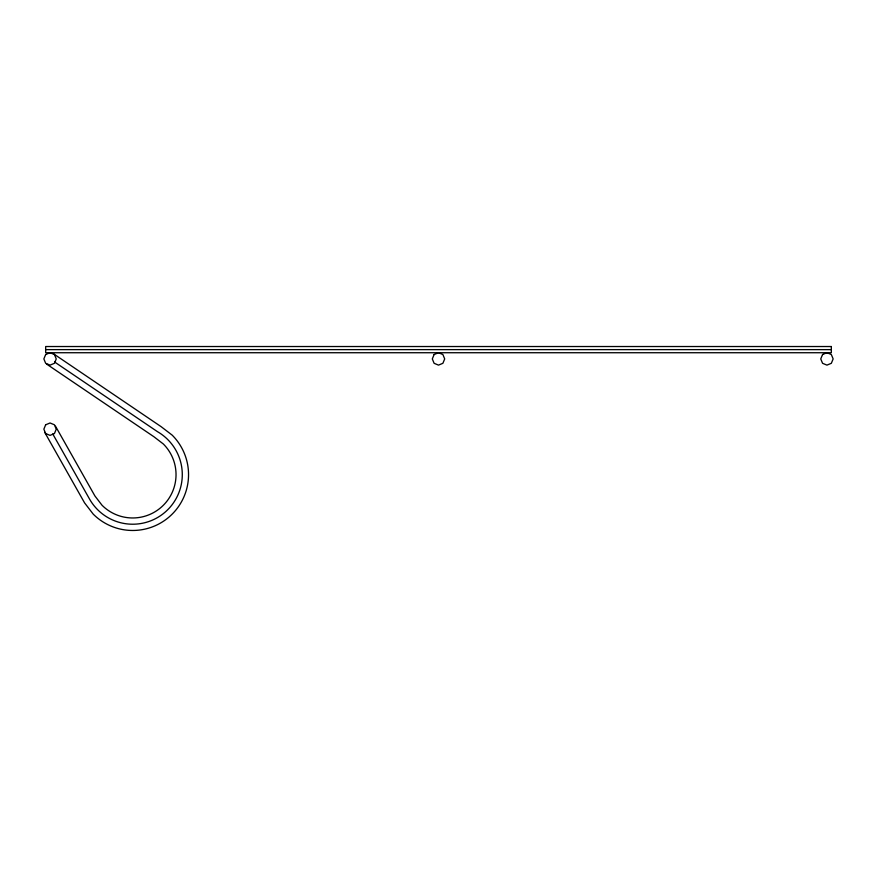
<?xml version="1.0" encoding="UTF-8"?>
<svg xmlns="http://www.w3.org/2000/svg" width="877" height="877" viewBox="0 0 877 877"><rect width="100%" height="100%" fill="white"/><g stroke="black" fill="none" stroke-linecap="round" stroke-linejoin="round"><path stroke-width="1.32" d="M45.67 349.627L831.33 349.627M53.53 353.793L161.116 426.66L172.188 435.145A55.843 55.843 0 0 1 172.188 514.119A55.843 55.843 0 0 1 93.214 514.119L84.565 502.861L44.65 432.229M54.571 361.982L157.487 431.681A49.594 49.594 0 0 1 167.759 509.701A49.594 49.594 0 0 1 89.75 499.43L52.741 433.94M46.569 364.054L153.87 436.713L163.341 443.992A43.335 43.335 0 0 1 163.341 505.273A43.335 43.335 0 0 1 102.05 505.273L94.935 495.998L55.448 426.123M45.67 354.538L43.85 358.923L45.67 363.308L50.044 365.117L54.429 363.308L56.249 358.923L54.429 354.538L50.044 352.729L45.67 354.538M45.67 424.797L43.85 429.171L45.67 433.556L50.044 435.376L54.429 433.556L56.249 429.171L54.429 424.797L50.044 422.977L45.67 424.797M434.115 354.538L432.306 358.923L434.115 363.308L438.5 365.117L442.885 363.308L444.694 358.923L442.885 354.538L438.5 352.729L434.115 354.538M822.571 354.538L820.751 358.923L822.571 363.308L826.956 365.117L831.33 363.308L833.15 358.923L831.33 354.538L826.956 352.729L822.571 354.538M831.33 346.525L45.67 346.525L45.67 352.729L831.33 352.729L831.33 346.525"/></g></svg>
